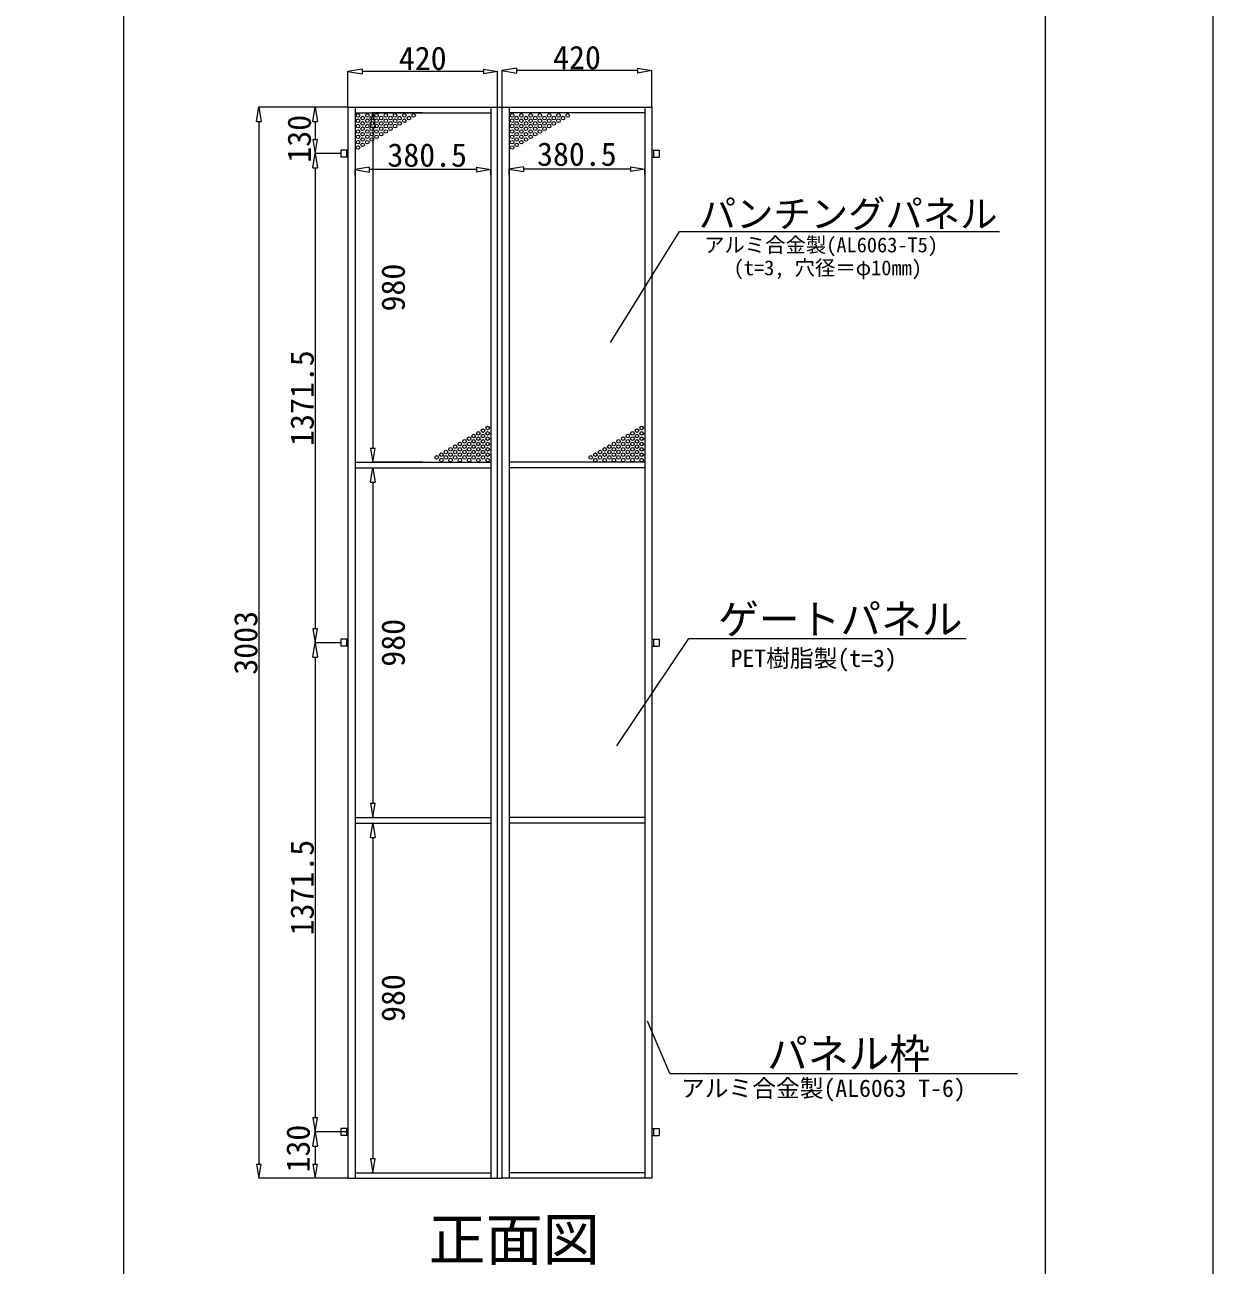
# Model space of a CAD drawing. Units: millimetres, scale not verified. Extents: x -9305 to 9305, y -6415 to 6415.
# Drawn here: x 5638 to 9305, y -134 to 3692 of the extents above; entities that cross this region are included whole.
import ezdxf
from ezdxf.enums import TextEntityAlignment as Align

# ---------------------------------------------------------------- set-up
doc = ezdxf.new("R2010")
doc.units = ezdxf.units.MM
doc.header["$LTSCALE"] = 40
doc.layers.add('0-C_図面枠', color=134, linetype='Continuous', lineweight=18)
doc.styles.add('ＭＳ ゴシック', font='')
doc.styles.get('ＭＳ ゴシック').set_extended_font_data('MS Gothic')

msp = doc.modelspace()

# ---------------------------------------------------------------- linework, layer by layer
at = {"layer": '0-C_図面枠'}
for p, q in [((7154.71, 3557.97), (7110.71, 3550.64)), ((7154.71, 3557.97), (7154.71, 3543.3)), ((7528.71, 3557.97), (7572.71, 3550.64)), ((7528.71, 3557.97), (7528.71, 3543.3)), ((6678.73, 3555.64), (6634.73, 3548.3)), ((6634.73, 3436.62), (6634.73, 3549.4)), ((6634.73, 3548.3), (6678.73, 3540.97)), ((6678.73, 3555.64), (6678.73, 3540.97)), ((7052.73, 3548.3), (6678.73, 3548.3)), ((7052.73, 3555.64), (7096.73, 3548.3)), ((7052.73, 3555.64), (7052.73, 3540.97)), ((7096.73, 3548.3), (7052.73, 3540.97)), ((7096.73, 3438.82), (7096.73, 3549.4)), ((7110.71, 3436.62), (7110.71, 3551.74)), ((7110.71, 3550.64), (7154.71, 3543.3)), ((7528.71, 3550.64), (7154.71, 3550.64)), ((7572.71, 3550.64), (7528.71, 3543.3)), ((7572.71, 3438.82), (7572.71, 3551.74)), ((6352.34, 3393.72), (6359.67, 3437.72)), ((6633.63, 3437.72), (6358.57, 3437.72)), ((6359.67, 3437.72), (6367.01, 3393.72)), ((6526.27, 3393.72), (6533.6, 3437.72)), ((6633.63, 3437.72), (6532.5, 3437.72)), ((6533.6, 3437.72), (6540.94, 3393.72)), ((6634.73, 3437.72), (7572.71, 3437.72)), ((6656.73, 3437.72), (6656.73, 134.42)), ((6656.73, 3420.67), (7075.28, 3420.67)), ((6704.29, 3376.67), (6711.62, 3420.67)), ((6864.91, 3420.67), (6710.52, 3420.67)), ((6711.62, 3420.67), (6718.96, 3376.67)), ((7075.28, 3437.72), (7075.28, 134.42)), ((7096.73, 134.42), (7096.73, 3437.72)), ((7132.16, 3437.72), (7132.16, 134.42)), ((7550.71, 3420.67), (7132.16, 3420.67)), ((7550.71, 3437.72), (7550.71, 134.42)), ((6352.34, 3393.72), (6367.01, 3393.72)), ((6359.67, 3393.72), (6359.67, 178.42)), ((6526.27, 3393.72), (6540.94, 3393.72)), ((6533.6, 3393.72), (6533.6, 3338.72)), ((6704.29, 3376.67), (6718.96, 3376.67)), ((6711.62, 3376.67), (6711.62, 2386.67)), ((6526.27, 3338.72), (6533.6, 3294.72)), ((6526.27, 3338.72), (6540.94, 3338.72)), ((6533.6, 3294.72), (6540.94, 3338.72)), ((6526.27, 3250.72), (6533.6, 3294.72)), ((6611.58, 3294.72), (6532.5, 3294.72)), ((6610.48, 3294.72), (6532.5, 3294.72)), ((6533.6, 3294.72), (6540.94, 3250.72)), ((6612.68, 3305.72), (6612.68, 3283.72)), ((6634.73, 3305.72), (6612.68, 3305.72)), ((6630.3, 3305.72), (6630.3, 3283.72)), ((7572.71, 3305.72), (7594.76, 3305.72)), ((7577.14, 3305.72), (7577.14, 3283.72)), ((7594.76, 3305.72), (7594.76, 3283.72)), ((6634.73, 3283.72), (6612.68, 3283.72)), ((6700.73, 3252.58), (6656.73, 3245.24)), ((6700.73, 3252.58), (6700.73, 3237.91)), ((7031.28, 3252.58), (7075.28, 3245.24)), ((7031.28, 3252.58), (7031.28, 3237.91)), ((7176.16, 3253.68), (7132.16, 3246.34)), ((7176.16, 3253.68), (7176.16, 3239.01)), ((7506.71, 3253.68), (7550.71, 3246.34)), ((7506.71, 3253.68), (7506.71, 3239.01)), ((7572.71, 3283.72), (7594.76, 3283.72)), ((6526.27, 3250.72), (6540.94, 3250.72)), ((6533.6, 3250.72), (6533.6, 1830.07)), ((6656.73, 3226.68), (6656.73, 3246.34)), ((6656.73, 3245.24), (6700.73, 3237.91)), ((7031.28, 3245.24), (6700.73, 3245.24)), ((7075.28, 3245.24), (7031.28, 3237.91)), ((7075.28, 3226.68), (7075.28, 3246.34)), ((7132.16, 3227.78), (7132.16, 3247.44)), ((7132.16, 3246.34), (7176.16, 3239.01)), ((7506.71, 3246.34), (7176.16, 3246.34)), ((7550.71, 3246.34), (7506.71, 3239.01)), ((7550.71, 3227.78), (7550.71, 3247.44)), ((6704.29, 2386.67), (6711.62, 2342.67)), ((6704.29, 2386.67), (6718.96, 2386.67)), ((6711.62, 2342.67), (6718.96, 2386.67)), ((6656.73, 2342.67), (7075.28, 2342.67)), ((6864.91, 2342.67), (6710.52, 2342.67)), ((7550.71, 2342.67), (7132.16, 2342.67)), ((6656.73, 2325.07), (7075.28, 2325.07)), ((6704.29, 2281.07), (6711.62, 2325.07)), ((6711.62, 2325.07), (6718.96, 2281.07)), ((7550.71, 2325.07), (7132.16, 2325.07)), ((6704.29, 2281.07), (6718.96, 2281.07)), ((6711.62, 2281.07), (6711.62, 1291.07)), ((6526.27, 1830.07), (6533.6, 1786.07)), ((6526.27, 1830.07), (6540.94, 1830.07)), ((6533.6, 1786.07), (6540.94, 1830.07)), ((6526.27, 1742.07), (6533.6, 1786.07)), ((6611.58, 1786.07), (6532.5, 1786.07)), ((6611.58, 1786.07), (6532.5, 1786.07)), ((6533.6, 1786.07), (6540.94, 1742.07)), ((6612.68, 1797.07), (6612.68, 1775.07)), ((6634.73, 1797.07), (6612.68, 1797.07)), ((6634.73, 1775.07), (6612.68, 1775.07)), ((6630.3, 1797.07), (6630.3, 1775.07)), ((7572.71, 1797.07), (7594.76, 1797.07)), ((7572.71, 1775.07), (7594.76, 1775.07)), ((7577.14, 1797.07), (7577.14, 1775.07)), ((7594.76, 1797.07), (7594.76, 1775.07)), ((6526.27, 1742.07), (6540.94, 1742.07)), ((6533.6, 1742.07), (6533.6, 321.42)), ((6704.29, 1291.07), (6711.62, 1247.07)), ((6704.29, 1291.07), (6718.96, 1291.07)), ((6711.62, 1247.07), (6718.96, 1291.07)), ((6656.73, 1247.07), (7075.28, 1247.07)), ((6656.73, 1229.47), (7075.28, 1229.47)), ((6704.29, 1185.47), (6711.62, 1229.47)), ((6711.62, 1229.47), (6718.96, 1185.47)), ((7550.71, 1247.07), (7132.16, 1247.07)), ((7550.71, 1229.47), (7132.16, 1229.47)), ((6704.29, 1185.47), (6718.96, 1185.47)), ((6711.62, 1185.47), (6711.62, 195.47)), ((6526.27, 321.42), (6533.6, 277.42)), ((6526.27, 321.42), (6540.94, 321.42)), ((6533.6, 277.42), (6540.94, 321.42)), ((6526.27, 233.42), (6533.6, 277.42)), ((6611.58, 277.42), (6532.5, 277.42)), ((6633.63, 277.42), (6532.5, 277.42)), ((6533.6, 277.42), (6540.94, 233.42)), ((6612.68, 288.42), (6612.68, 266.42)), ((6634.73, 288.42), (6612.68, 288.42)), ((6630.3, 288.42), (6630.3, 266.42)), ((7572.71, 288.42), (7594.76, 288.42)), ((7577.14, 288.42), (7577.14, 266.42)), ((7594.76, 288.42), (7594.76, 266.42)), ((6526.27, 233.42), (6540.94, 233.42)), ((6533.6, 233.42), (6533.6, 178.42)), ((6634.73, 266.42), (6612.68, 266.42)), ((7572.71, 266.42), (7594.76, 266.42)), ((6704.29, 195.47), (6711.62, 151.47)), ((6704.29, 195.47), (6718.96, 195.47)), ((6711.62, 151.47), (6718.96, 195.47)), ((6352.34, 178.42), (6359.67, 134.42)), ((6352.34, 178.42), (6367.01, 178.42)), ((6359.67, 134.42), (6367.01, 178.42)), ((6526.27, 178.42), (6533.6, 134.42)), ((6526.27, 178.42), (6540.94, 178.42)), ((6533.6, 134.42), (6540.94, 178.42)), ((6633.63, 134.42), (6358.57, 134.42)), ((6610.48, 134.42), (6532.5, 134.42)), ((6656.73, 151.47), (7075.28, 151.47)), ((7096.73, 134.42), (7110.71, 134.42)), ((7550.71, 151.47), (7132.16, 151.47))]:
    msp.add_line(p, q, dxfattribs=at)
at = {"layer": '0-C_図面枠', "color": 4, "lineweight": 9}
for p, q in [((7444.77, 2712.23), (7657.42, 3054.97)), ((7657.42, 3054.97), (8644.93, 3054.97)), ((7627.84, 457.1), (7559.52, 619.23)), ((7627.84, 457.1), (8700.96, 457.1))]:
    msp.add_line(p, q, dxfattribs=at)
at = {"layer": '0-C_図面枠'}
for points in [[(-9304.61, -6414.98), (9304.61, -6414.98), (9304.61, 6414.98), (-9304.61, 6414.98)], [(5942.88, 4359.38), (8786.37, 4359.38), (8786.37, -362.91), (5942.88, -362.91)]]:
    msp.add_lwpolyline(points, close=True, dxfattribs=at)
for points in [[(6634.73, 3437.72), (6634.73, 134.42), (7096.73, 134.42)], [(7572.71, 3437.72), (7572.71, 134.42), (7110.71, 134.42), (7110.71, 3437.72)]]:
    msp.add_lwpolyline(points, dxfattribs=at)
at = {"layer": '0-C_図面枠', "color": 4, "lineweight": 9}
msp.add_lwpolyline([(7464.13, 1468.58), (7686.9, 1798.91), (8542.21, 1798.91)], dxfattribs=at)
at = {"layer": '0-C_図面枠'}
for centre in [(6665.8, 3412.51), (6680.1, 3404.26), (6694.4, 3412.51), (6708.7, 3404.26), (6723, 3412.51), (6737.3, 3404.26), (6751.6, 3412.51), (6765.9, 3404.26), (6780.2, 3412.51), (6794.5, 3404.26), (6808.8, 3412.51), (6823.1, 3404.26), (6837.4, 3412.51), (7141.22, 3412.51), (7155.52, 3404.26), (7169.82, 3412.51), (7184.12, 3404.26), (7198.42, 3412.51), (7212.72, 3404.26), (7227.02, 3412.51), (7241.32, 3404.26), (7255.62, 3412.51), (7269.92, 3404.26), (7284.22, 3412.51), (7298.52, 3404.26), (7312.82, 3412.51), (6665.8, 3396.01), (6665.8, 3379.51), (6665.8, 3363.01), (6680.1, 3387.76), (6680.1, 3371.26), (6694.4, 3396.01), (6694.4, 3379.51), (6694.4, 3363.01), (6708.7, 3387.76), (6708.7, 3371.26), (6723, 3396.01), (6723, 3379.51), (6723, 3363.01), (6737.3, 3387.76), (6737.3, 3371.26), (6751.6, 3396.01), (6751.6, 3379.51), (6751.6, 3363.01), (6765.9, 3387.76), (6765.9, 3371.26), (6780.2, 3396.01), (6780.2, 3379.51), (6794.5, 3387.76), (6808.8, 3396.01), (7141.22, 3396.01), (7141.22, 3379.51), (7141.22, 3363.01), (7155.52, 3387.76), (7155.52, 3371.26), (7169.82, 3396.01), (7169.82, 3379.51), (7169.82, 3363.01), (7184.12, 3387.76), (7184.12, 3371.26), (7198.42, 3396.01), (7198.42, 3379.51), (7198.42, 3363.01), (7212.72, 3387.76), (7212.72, 3371.26), (7227.02, 3396.01), (7227.02, 3379.51), (7227.02, 3363.01), (7241.32, 3387.76), (7241.32, 3371.26), (7255.62, 3396.01), (7255.62, 3379.51), (7269.92, 3387.76), (7284.22, 3396.01), (6665.8, 3346.51), (6665.8, 3330.01), (6680.1, 3354.76), (6680.1, 3338.26), (6694.4, 3346.51), (6694.4, 3330.01), (6708.7, 3354.76), (6708.7, 3338.26), (6723, 3346.51), (6737.3, 3354.76), (7141.22, 3346.51), (7141.22, 3330.01), (7155.52, 3354.76), (7155.52, 3338.26), (7169.82, 3346.51), (7169.82, 3330.01), (7184.12, 3354.76), (7184.12, 3338.26), (7198.42, 3346.51), (7212.72, 3354.76), (6665.8, 3313.51), (6680.1, 3321.76), (7141.22, 3313.51), (7155.52, 3321.76), (7065.75, 2448.46), (7541.18, 2448.46), (6994.25, 2407.21), (7008.55, 2415.46), (7022.85, 2423.71), (7022.85, 2407.21), (7037.15, 2431.96), (7037.15, 2415.46), (7051.45, 2440.21), (7051.45, 2423.71), (7051.45, 2407.21), (7065.75, 2431.96), (7065.75, 2415.46), (7469.68, 2407.21), (7483.98, 2415.46), (7498.28, 2423.71), (7498.28, 2407.21), (7512.58, 2431.96), (7512.58, 2415.46), (7526.88, 2440.21), (7526.88, 2423.71), (7526.88, 2407.21), (7541.18, 2431.96), (7541.18, 2415.46), (6937.05, 2374.21), (6951.35, 2382.46), (6965.65, 2390.71), (6965.65, 2374.21), (6979.95, 2398.96), (6979.95, 2382.46), (6994.25, 2390.71), (6994.25, 2374.21), (7008.55, 2398.96), (7008.55, 2382.46), (7022.85, 2390.71), (7022.85, 2374.21), (7037.15, 2398.96), (7037.15, 2382.46), (7051.45, 2390.71), (7051.45, 2374.21), (7065.75, 2398.96), (7065.75, 2382.46), (7412.48, 2374.21), (7426.78, 2382.46), (7441.08, 2390.71), (7441.08, 2374.21), (7455.38, 2398.96), (7455.38, 2382.46), (7469.68, 2390.71), (7469.68, 2374.21), (7483.98, 2398.96), (7483.98, 2382.46), (7498.28, 2390.71), (7498.28, 2374.21), (7512.58, 2398.96), (7512.58, 2382.46), (7526.88, 2390.71), (7526.88, 2374.21), (7541.18, 2398.96), (7541.18, 2382.46), (6908.45, 2357.71), (6922.75, 2365.96), (6922.75, 2349.46), (6937.05, 2357.71), (6951.35, 2365.96), (6951.35, 2349.46), (6965.65, 2357.71), (6979.95, 2365.96), (6979.95, 2349.46), (6994.25, 2357.71), (7008.55, 2365.96), (7008.55, 2349.46), (7022.85, 2357.71), (7037.15, 2365.96), (7037.15, 2349.46), (7051.45, 2357.71), (7065.75, 2365.96), (7065.75, 2349.46), (7383.88, 2357.71), (7398.18, 2365.96), (7398.18, 2349.46), (7412.48, 2357.71), (7426.78, 2365.96), (7426.78, 2349.46), (7441.08, 2357.71), (7455.38, 2365.96), (7455.38, 2349.46), (7469.68, 2357.71), (7483.98, 2365.96), (7483.98, 2349.46), (7498.28, 2357.71), (7512.58, 2365.96), (7512.58, 2349.46), (7526.88, 2357.71), (7541.18, 2365.96), (7541.18, 2349.46)]:
    msp.add_circle(centre, 5.5, dxfattribs=at)

# ---------------------------------------------------------------- texts
at = {"layer": '0-C_図面枠', "style": 'ＭＳ ゴシック'}
for s, p in [('420', (6791.81, 3530.97)), ('420', (7267.79, 3533.3)), ('380.5', (7218.23, 3235.39)), ('380.5', (6756.43, 3232.56))]:
    msp.add_text(s, height=72.26, dxfattribs=at).set_placement(p, align=Align.BOTTOM_LEFT)
for s, p in [('130', (6542.08, 3266.76)), ('980', (6831.89, 2807.75)), ('1371.5', (6550.94, 2393.11)), ('3003', (6377.01, 1687.51)), ('980', (6831.89, 1712.15)), ('1371.5', (6550.94, 883.36)), ('980', (6831.89, 616.55)), ('130', (6538.64, 152.15))]:
    msp.add_text(s, height=72.26, rotation=90, dxfattribs=at).set_placement(p, align=Align.BOTTOM_LEFT)
at = {"layer": '0-C_図面枠', "color": 4, "style": 'ＭＳ ゴシック'}
for s, height, p in [('パンチングパネル', 84.46, (7717.3, 3041.29)), ('アルミ合金製(AL6063-T5)', 46.07, (7733.6, 2976.34)), ('(t=3, 穴径＝φ10mm)', 46.07, (7824.92, 2905.67)), ('ゲートパネル', 92.14, (7777.02, 1785.19)), ('PET樹脂製(t=3)', 53.75, (7815.51, 1695.22)), ('パネル枠', 92.14, (7928.2, 444.88)), ('アルミ合金製(AL6063 T-6)', 53.75, (7662.24, 369.18)), ('正面図', 129, (6883.8, -157.45))]:
    msp.add_text(s, height=height, dxfattribs=at).set_placement(p, align=Align.BOTTOM_LEFT)

doc.saveas('drawing.dxf')
